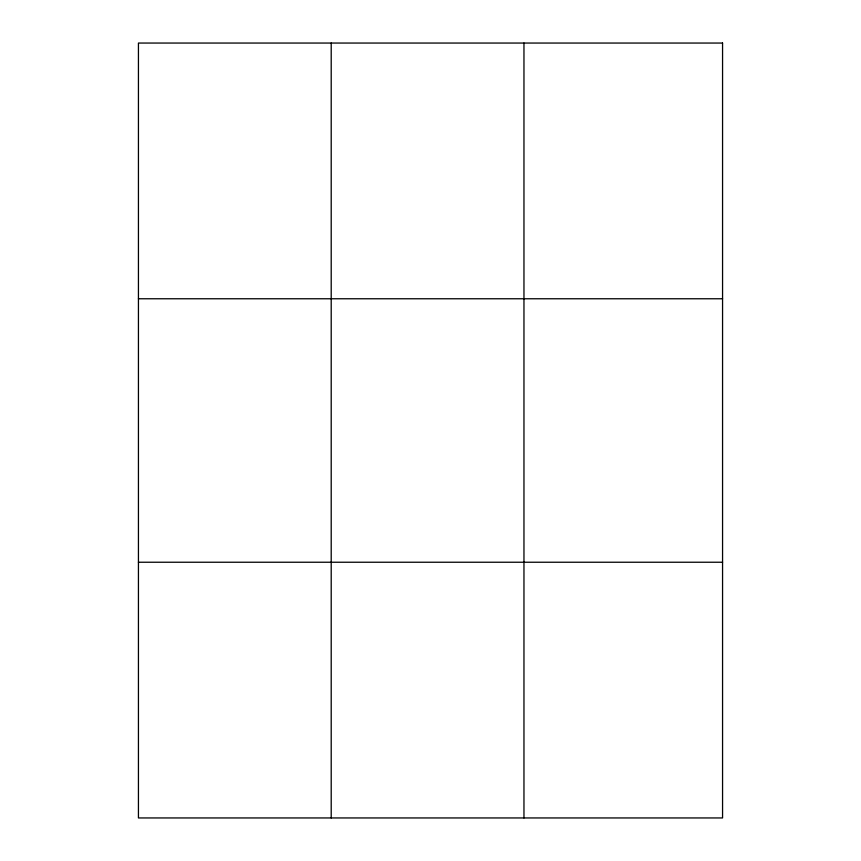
<?xml version="1.0" encoding="UTF-8"?>
<svg xmlns="http://www.w3.org/2000/svg" width="861" height="861" viewBox="0 0 861 861"><rect width="100%" height="100%" fill="white"/><g stroke="black" fill="none" stroke-linecap="round" stroke-linejoin="round"><path stroke-width="1.29" d="M331.205 43.05L331.205 817.95M523.962 43.05L523.962 817.95M138.438 298.767L722.562 298.767M138.438 562.233L722.562 562.233M722.562 43.05L722.562 817.95L138.438 817.95L138.438 43.05L722.562 43.05"/></g></svg>
